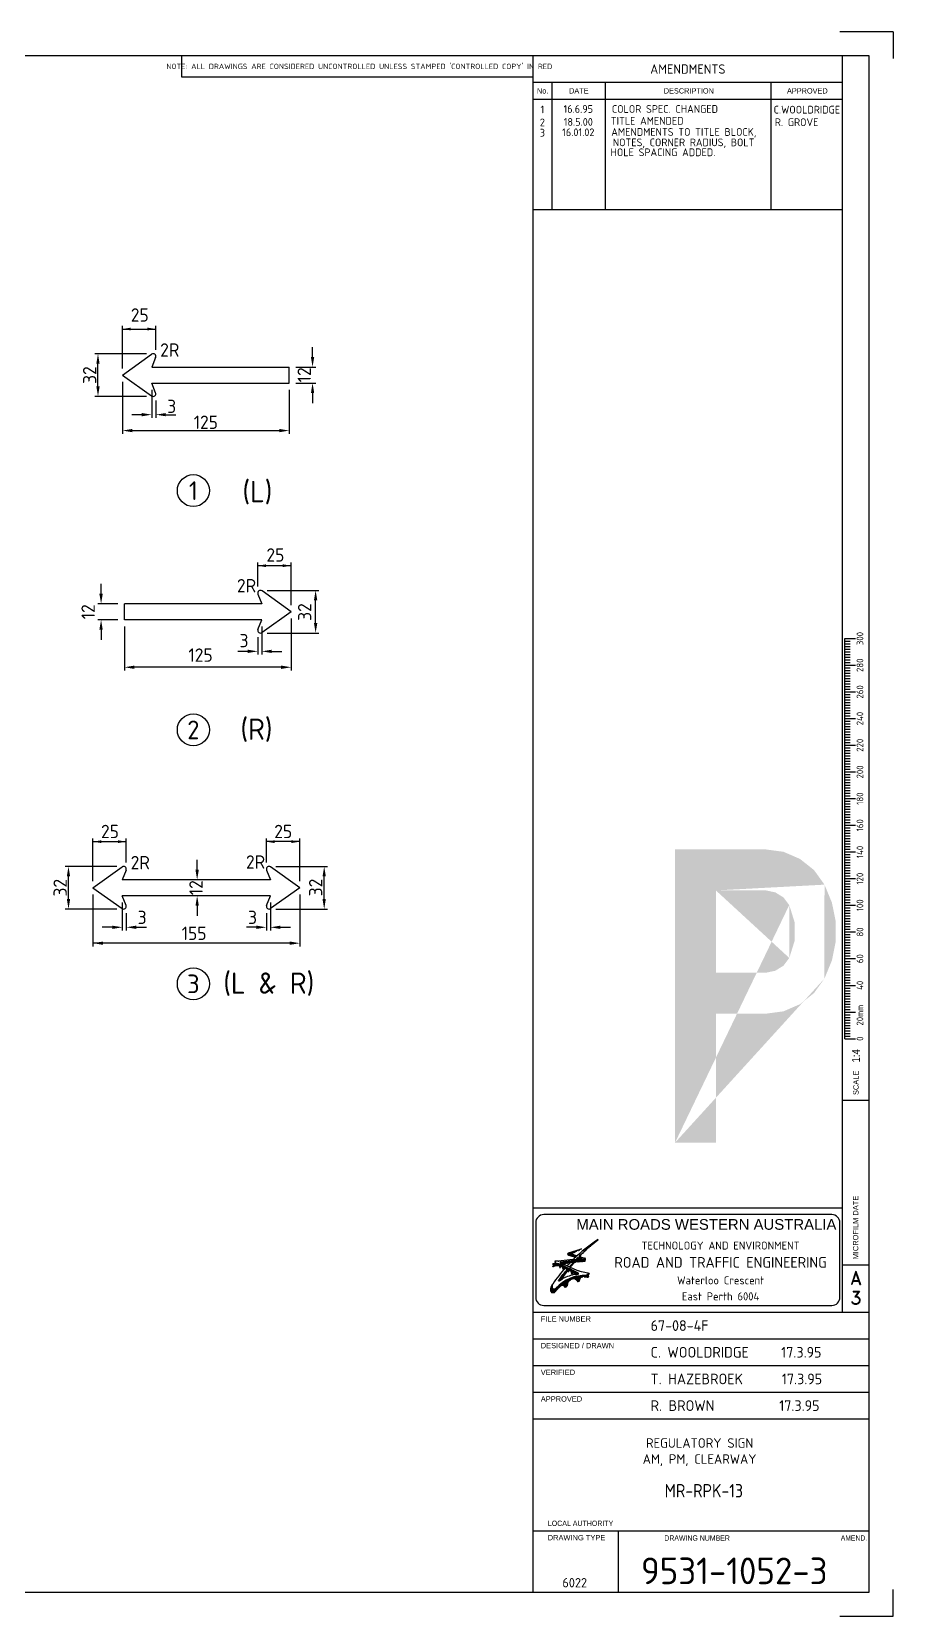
# Model space of a CAD drawing. Extents: x 0 to 1038, y -1303 to 297.
# Drawn here: x 258.5 to 420, y 0 to 297 of the extents above; entities that cross this region are included whole.
import ezdxf
from ezdxf.enums import TextEntityAlignment as Align

# ---------------------------------------------------------------- set-up
doc = ezdxf.new("R2010")
doc.units = 0
doc.linetypes.add('CENTERX2', pattern=[101.6, 63.5, -12.7, 12.7, -12.7])
doc.layers.get('0').update_dxf_attribs({"linetype": 'CONTINUOUS'})
for name, color, linetype in [('GREEN', 84, 'CONTINUOUS'), ('L18', 4, 'CONTINUOUS'), ('L25', 1, 'CONTINUOUS'), ('L35', 3, 'CONTINUOUS'), ('T25', 1, 'CONTINUOUS'), ('T35', 3, 'CONTINUOUS'), ('T50', 7, 'CONTINUOUS'), ('TBLK18', 4, 'CONTINUOUS'), ('TBLK25', 1, 'CONTINUOUS'), ('TBLK35', 3, 'CONTINUOUS'), ('TBLK50', 7, 'CONTINUOUS')]:
    doc.layers.add(name, color=color, linetype=linetype)
doc.styles.add('HELV', font='helv')
doc.styles.add('HELVL', font='helvl', dxfattribs={"width": 0.8})
doc.styles.add('ISO', font='iso3098b.shx')
doc.styles.add('ROMAND', font='romand')

# ---------------------------------------------------------------- blocks, each defined once
blk = doc.blocks.new('A3BBLK')
at = {"layer": 'TBLK25'}
for p, q in [((420, 297), (410, 297)), ((420, 297), (420, 292)), ((420, 0), (420, 5)), ((410, 0), (420, 0))]:
    blk.add_line(p, q, dxfattribs=at)
at = {"layer": 'TBLK50'}
for p, q in [((415.5, 292.5), (13, 292.5)), ((352.5, 4.5), (352.5, 292.5)), ((415.5, 4.5), (415.5, 292.5)), ((13, 4.5), (415.5, 4.5))]:
    blk.add_line(p, q, dxfattribs=at)
blk = doc.blocks.new('*X3')
at = {"color": 0}
for p, q in [((1636.03, 729.83), (1636.14, 729.83)), ((1636.55, 730.03), (1636.62, 730.03)), ((1637.06, 730.23), (1637.1, 730.23)), ((1637.57, 730.43), (1637.58, 730.43)), ((1639.98, 729.83), (1640, 729.83)), ((1640.2, 730.03), (1640.21, 730.03)), ((1640.42, 730.23), (1640.42, 730.23)), ((1640.64, 730.43), (1640.64, 730.43)), ((1640.85, 730.63), (1640.86, 730.63)), ((1641.07, 730.83), (1641.08, 730.83)), ((1641.29, 731.03), (1641.31, 731.03)), ((1641.51, 731.23), (1641.53, 731.23)), ((1641.73, 731.43), (1641.76, 731.43)), ((1641.96, 731.63), (1641.98, 731.63)), ((1642.18, 731.83), (1642.21, 731.83)), ((1642.41, 732.03), (1642.44, 732.03)), ((1642.64, 732.23), (1642.67, 732.23)), ((1642.87, 732.43), (1642.9, 732.43)), ((1643.1, 732.63), (1643.14, 732.63)), ((1643.34, 732.83), (1643.37, 732.83)), ((1643.57, 733.03), (1643.61, 733.03)), ((1643.81, 733.23), (1643.84, 733.23)), ((1644.05, 733.43), (1644.08, 733.43)), ((1644.29, 733.63), (1644.32, 733.63)), ((1644.53, 733.83), (1644.56, 733.83)), ((1644.77, 734.03), (1644.81, 734.03)), ((1645.02, 734.23), (1645.05, 734.23)), ((1645.27, 734.43), (1645.3, 734.43)), ((1645.52, 734.63), (1645.54, 734.63)), ((1645.77, 734.83), (1645.79, 734.83)), ((1646.02, 735.03), (1646.04, 735.03)), ((1646.28, 735.23), (1646.29, 735.23)), ((1646.54, 735.43), (1646.54, 735.43)), ((1622.49, 722.43), (1625.58, 722.43)), ((1622.6, 722.23), (1626.24, 722.23)), ((1622.61, 721.43), (1623.05, 721.43)), ((1622.66, 722.03), (1626.72, 722.03)), ((1622.66, 721.63), (1623.58, 721.63)), ((1622.68, 721.83), (1627.12, 721.83)), ((1625.9, 721.63), (1627.53, 721.63)), ((1625.9, 721.43), (1626.48, 721.43)), ((1626.31, 723.23), (1630.62, 723.23)), ((1626.37, 723.03), (1629.74, 723.03)), ((1626.7, 721.43), (1627.93, 721.43)), ((1626.83, 722.83), (1628.94, 722.83)), ((1627.28, 722.63), (1628.21, 722.63)), ((1627.64, 723.43), (1631.61, 723.43)), ((1627.74, 722.43), (1627.89, 722.43)), ((1628.99, 722.83), (1629.16, 722.83)), ((1628.99, 722.63), (1629.16, 722.63)), ((1629.23, 723.63), (1632.78, 723.63)), ((1630.1, 723.03), (1630.26, 723.03)), ((1630.1, 722.83), (1630.26, 722.83)), ((1630.29, 727.83), (1630.74, 727.83)), ((1630.33, 728.03), (1630.64, 728.03)), ((1630.38, 727.63), (1631.3, 727.63)), ((1630.69, 728.23), (1630.74, 728.23)), ((1630.83, 723.83), (1634.26, 723.83)), ((1630.85, 727.43), (1631.91, 727.43)), ((1631.21, 723.23), (1631.38, 723.23)), ((1631.21, 723.03), (1631.3, 723.03)), ((1631.45, 727.23), (1632.51, 727.23)), ((1631.71, 728.03), (1631.88, 728.03)), ((1631.76, 721.43), (1632.25, 721.43)), ((1631.93, 728.23), (1632.29, 728.23)), ((1631.93, 721.63), (1632.41, 721.63)), ((1632.04, 727.03), (1633.11, 727.03)), ((1632.11, 721.83), (1632.57, 721.83)), ((1632.29, 722.03), (1632.74, 722.03)), ((1632.42, 724.03), (1636.52, 724.03)), ((1632.44, 728.43), (1632.77, 728.43)), ((1632.47, 722.23), (1632.9, 722.23)), ((1632.64, 726.83), (1633.71, 726.83)), ((1632.65, 722.43), (1633.07, 722.43)), ((1632.83, 722.63), (1633.23, 722.63)), ((1632.96, 728.63), (1633.25, 728.63)), ((1633.01, 722.83), (1633.4, 722.83)), ((1633.2, 723.03), (1633.57, 723.03)), ((1633.24, 726.63), (1634.32, 726.63)), ((1633.38, 723.23), (1633.74, 723.23)), ((1633.47, 728.83), (1633.73, 728.83)), ((1633.57, 723.43), (1633.91, 723.43)), ((1633.75, 723.63), (1634.08, 723.63)), ((1633.83, 726.43), (1634.92, 726.43)), ((1633.98, 729.03), (1634.21, 729.03)), ((1634.02, 724.23), (1639.65, 724.23)), ((1634.43, 726.23), (1634.84, 726.23)), ((1634.49, 729.23), (1634.69, 729.23)), ((1634.58, 723.83), (1634.75, 723.83)), ((1634.58, 723.63), (1634.75, 723.63)), ((1635.01, 729.43), (1635.17, 729.43)), ((1635.08, 725.03), (1635.16, 725.03)), ((1635.27, 725.23), (1635.5, 725.23)), ((1635.46, 725.43), (1635.68, 725.43)), ((1635.52, 729.63), (1635.66, 729.63)), ((1635.61, 724.43), (1639.84, 724.43)), ((1635.66, 725.63), (1635.86, 725.63)), ((1635.71, 723.83), (1635.88, 723.83)), ((1635.85, 725.83), (1636.73, 725.83)), ((1636.05, 726.03), (1636.12, 726.03)), ((1636.27, 725.63), (1637.33, 725.63)), ((1636.65, 726.63), (1636.8, 726.63)), ((1636.85, 726.83), (1636.99, 726.83)), ((1636.85, 724.03), (1637.01, 724.03)), ((1636.85, 723.83), (1637.01, 723.83)), ((1636.88, 725.43), (1637.79, 725.43)), ((1637.05, 727.03), (1637.18, 727.03)), ((1637.2, 724.63), (1639.93, 724.63)), ((1637.25, 727.23), (1637.37, 727.23)), ((1637.46, 727.43), (1637.57, 727.43)), ((1637.66, 727.63), (1637.76, 727.63)), ((1637.87, 727.83), (1637.96, 727.83)), ((1637.98, 724.03), (1638.15, 724.03)), ((1637.98, 723.83), (1638.15, 723.83)), ((1638.07, 728.03), (1638.16, 728.03)), ((1638.28, 728.23), (1638.36, 728.23)), ((1638.49, 728.43), (1638.56, 728.43)), ((1638.7, 728.63), (1638.76, 728.63)), ((1638.8, 724.83), (1639.96, 724.83)), ((1638.91, 728.83), (1638.96, 728.83)), ((1639.12, 729.03), (1639.17, 729.03)), ((1639.34, 729.23), (1639.37, 729.23)), ((1639.55, 729.43), (1639.58, 729.43)), ((1639.61, 725.43), (1639.67, 725.43)), ((1639.61, 725.03), (1639.94, 725.03)), ((1639.68, 725.23), (1639.85, 725.23)), ((1639.77, 729.63), (1639.79, 729.63)), ((1622.34, 721.03), (1622.35, 721.03)), ((1622.51, 721.23), (1622.66, 721.23)), ((1625.46, 713.63), (1625.9, 713.63)), ((1625.6, 713.83), (1626.29, 713.83)), ((1625.75, 714.03), (1626.68, 714.03)), ((1625.9, 721.23), (1626.48, 721.23)), ((1625.9, 721.03), (1626.48, 721.03)), ((1625.9, 714.23), (1627.09, 714.23)), ((1625.95, 720.83), (1626.48, 720.83)), ((1626.05, 714.43), (1627.51, 714.43)), ((1626.2, 714.63), (1627.53, 714.63)), ((1626.35, 714.83), (1627.47, 714.83)), ((1626.45, 720.63), (1626.48, 720.63)), ((1626.5, 715.03), (1627.57, 715.03)), ((1626.65, 715.23), (1627.7, 715.23)), ((1626.81, 715.43), (1627.83, 715.43)), ((1626.96, 715.63), (1627.97, 715.63)), ((1627.11, 721.23), (1628.34, 721.23)), ((1627.12, 715.83), (1628.1, 715.83)), ((1627.27, 716.03), (1628.24, 716.03)), ((1627.43, 716.23), (1628.38, 716.23)), ((1627.52, 721.03), (1628.75, 721.03)), ((1627.53, 720.83), (1629.16, 720.83)), ((1627.53, 720.63), (1628.11, 720.63)), ((1627.53, 720.43), (1628.11, 720.43)), ((1627.53, 720.23), (1628.11, 720.23)), ((1627.59, 716.43), (1628.52, 716.43)), ((1627.68, 720.03), (1628.11, 720.03)), ((1627.74, 716.63), (1628.65, 716.63)), ((1627.9, 716.83), (1628.79, 716.83)), ((1628.06, 717.03), (1628.93, 717.03)), ((1628.09, 719.83), (1628.11, 719.83)), ((1628.11, 712.83), (1630.59, 712.83)), ((1628.22, 717.23), (1629.08, 717.23)), ((1628.34, 720.63), (1629.57, 720.63)), ((1628.38, 717.43), (1629.22, 717.43)), ((1628.42, 713.03), (1630.72, 713.03)), ((1628.54, 717.63), (1629.36, 717.63)), ((1628.71, 717.83), (1629.5, 717.83)), ((1628.74, 713.23), (1630.86, 713.23)), ((1628.75, 720.43), (1629.98, 720.43)), ((1628.87, 718.03), (1629.65, 718.03)), ((1629.03, 718.23), (1629.79, 718.23)), ((1629.08, 713.43), (1631.02, 713.43)), ((1629.16, 720.23), (1630.39, 720.23)), ((1629.2, 718.43), (1629.94, 718.43)), ((1629.36, 718.63), (1630.09, 718.63)), ((1629.44, 713.63), (1631.21, 713.63)), ((1629.53, 718.83), (1630.24, 718.83)), ((1629.57, 720.03), (1630.8, 720.03)), ((1629.69, 719.03), (1630.25, 719.03)), ((1629.81, 713.83), (1631.43, 713.83)), ((1629.86, 719.23), (1630.25, 719.23)), ((1629.98, 719.83), (1631.21, 719.83)), ((1630.03, 719.43), (1630.25, 719.43)), ((1630.19, 714.03), (1631.69, 714.03)), ((1630.2, 719.63), (1630.25, 719.63)), ((1630.34, 719.63), (1631.62, 719.63)), ((1630.34, 719.43), (1632.03, 719.43)), ((1630.34, 719.23), (1630.92, 719.23)), ((1630.34, 719.03), (1630.92, 719.03)), ((1630.34, 718.83), (1630.92, 718.83)), ((1630.54, 718.63), (1630.92, 718.63)), ((1630.6, 714.23), (1632.01, 714.23)), ((1631.04, 714.43), (1632.43, 714.43)), ((1631.21, 719.23), (1632.44, 719.23)), ((1631.39, 720.83), (1631.77, 720.83)), ((1631.4, 721.03), (1631.93, 721.03)), ((1631.5, 714.63), (1632.96, 714.63)), ((1631.58, 721.23), (1632.09, 721.23)), ((1631.6, 719.03), (1632.85, 719.03)), ((1631.95, 718.83), (1633.26, 718.83)), ((1632, 714.83), (1636.95, 714.83)), ((1632.19, 718.63), (1633.67, 718.63)), ((1632.19, 718.43), (1634.08, 718.43)), ((1632.19, 718.23), (1632.77, 718.23)), ((1632.19, 718.03), (1632.77, 718.03)), ((1632.19, 717.83), (1632.77, 717.83)), ((1632.28, 717.63), (1632.77, 717.63)), ((1632.53, 715.03), (1637.05, 715.03)), ((1632.55, 717.43), (1632.77, 717.43)), ((1632.87, 718.23), (1634.48, 718.23)), ((1633.12, 715.23), (1637.19, 715.23)), ((1633.14, 718.03), (1634.89, 718.03)), ((1633.39, 717.83), (1635.3, 717.83)), ((1633.62, 717.63), (1635.71, 717.63)), ((1633.77, 715.43), (1637.39, 715.43)), ((1633.85, 717.43), (1636.12, 717.43)), ((1634.06, 717.23), (1636.13, 717.23)), ((1634.18, 714.63), (1636.88, 714.63)), ((1634.26, 717.03), (1635.21, 717.03)), ((1634.51, 715.63), (1637.68, 715.63)), ((1634.63, 714.43), (1636.83, 714.43)), ((1634.91, 714.23), (1636.81, 714.23)), ((1635.12, 714.03), (1636.81, 714.03)), ((1635.28, 713.83), (1636.81, 713.83)), ((1635.38, 715.83), (1638.39, 715.83)), ((1635.4, 713.63), (1636.77, 713.63)), ((1635.49, 713.43), (1636.32, 713.43)), ((1635.56, 713.23), (1635.87, 713.23)), ((1636.5, 716.03), (1641.35, 716.03)), ((1638.42, 716.23), (1641.35, 716.23)), ((1639.15, 715.83), (1641.37, 715.83)), ((1640.58, 716.43), (1641.37, 716.43)), ((1640.74, 715.63), (1641.41, 715.63)), ((1640.82, 716.63), (1641.41, 716.63)), ((1641.06, 716.83), (1641.47, 716.83)), ((1641.3, 717.03), (1641.56, 717.03)), ((1641.54, 717.23), (1641.67, 717.23)), ((1641.78, 717.43), (1641.82, 717.43)), ((1621.11, 708.63), (1624.43, 708.63)), ((1621.12, 708.83), (1624.6, 708.83)), ((1621.12, 708.43), (1624.26, 708.43)), ((1621.14, 709.03), (1624.77, 709.03)), ((1621.15, 708.23), (1624.1, 708.23)), ((1621.17, 709.23), (1622.53, 709.23)), ((1621.21, 709.43), (1622.27, 709.43)), ((1621.21, 708.03), (1623.94, 708.03)), ((1621.25, 709.63), (1622.13, 709.63)), ((1621.31, 709.83), (1622.05, 709.83)), ((1621.32, 707.83), (1623.77, 707.83)), ((1621.37, 710.03), (1622, 710.03)), ((1621.45, 710.23), (1621.97, 710.23)), ((1621.49, 707.63), (1623.54, 707.63)), ((1621.54, 710.43), (1621.96, 710.43)), ((1621.64, 710.63), (1621.96, 710.63)), ((1621.75, 710.83), (1621.99, 710.83)), ((1621.75, 707.43), (1623.2, 707.43)), ((1621.88, 711.03), (1622.04, 711.03)), ((1622.03, 711.23), (1622.1, 711.23)), ((1622.18, 711.43), (1622.2, 711.43)), ((1622.32, 711.63), (1622.32, 711.63)), ((1623.81, 709.23), (1624.95, 709.23)), ((1624.09, 709.43), (1625.13, 709.43)), ((1624.29, 709.63), (1625.32, 709.63)), ((1624.48, 709.83), (1625.52, 709.83)), ((1624.67, 710.03), (1625.72, 710.03)), ((1624.87, 710.23), (1625.92, 710.23)), ((1625.08, 710.43), (1626.13, 710.43)), ((1625.29, 710.63), (1626.35, 710.63)), ((1625.51, 710.83), (1626.58, 710.83)), ((1625.74, 711.03), (1626.82, 711.03)), ((1625.97, 711.23), (1627.33, 711.23)), ((1626.21, 711.43), (1630.12, 711.43)), ((1626.45, 711.63), (1630.15, 711.63)), ((1626.71, 711.83), (1630.2, 711.83)), ((1626.97, 712.03), (1630.25, 712.03)), ((1627.24, 712.23), (1630.32, 712.23)), ((1627.52, 712.43), (1630.39, 712.43)), ((1627.7, 711.23), (1630.1, 711.23)), ((1627.81, 712.63), (1630.49, 712.63)), ((1628.22, 711.03), (1630.1, 711.03)), ((1628.45, 710.83), (1630.1, 710.83)), ((1628.59, 710.63), (1629.96, 710.63)), ((1628.69, 710.43), (1629.5, 710.43)), ((1628.74, 710.23), (1629.05, 710.23))]:
    blk.add_line(p, q, dxfattribs=at)
blk = doc.blocks.new('A3_IN_VTBLK')
at = {"layer": 'TBLK18'}
for p, q in [((359.14, 68.1), (361.54, 68.87)), ((356.46, 66.13), (356.22, 66.06)), ((357.22, 66.55), (356.6, 66.58)), ((357.76, 66.6), (357.35, 66.55)), ((357.58, 66.27), (358.15, 66.02)), ((362.14, 66.92), (357.6, 66.35)), ((359.92, 66.87), (357.76, 66.6)), ((358.15, 66.02), (358.8, 65.73)), ((358.51, 66.2), (358.51, 66.08)), ((358.51, 66.08), (358.57, 66.09)), ((358.57, 66.09), (358.57, 66.21)), ((358.89, 66.29), (358.89, 66.17)), ((358.95, 66.19), (358.95, 66.31)), ((359.14, 68.1), (359.04, 68.07)), ((359.04, 67.84), (360.51, 67.35)), ((360.62, 67.44), (359.14, 67.93)), ((359.23, 68.12), (359.23, 68.12)), ((359.28, 66.38), (359.28, 66.26)), ((359.34, 66.27), (359.34, 66.39)), ((359.45, 66.41), (359.58, 66.43)), ((359.92, 66.87), (360.03, 66.89)), ((360.03, 66.89), (360.63, 66.96)), ((360.22, 66.53), (360.35, 66.55)), ((360.46, 66.56), (360.46, 66.44)), ((360.52, 66.45), (360.52, 66.56)), ((360.73, 66.97), (361.41, 67.06)), ((360.86, 66.6), (360.86, 66.48)), ((360.92, 66.48), (360.92, 66.6)), ((361.18, 67.46), (362.16, 67.15)), ((361.26, 66.62), (361.26, 66.5)), ((361.31, 66.51), (361.31, 66.62)), ((361.65, 66.63), (361.65, 66.52)), ((361.71, 66.52), (361.71, 66.64)), ((356.17, 62.28), (356.1, 62.17))]:
    blk.add_line(p, q, dxfattribs=at)
at = {"layer": 'TBLK18', "color": 1}
for p, q in [((357.42, 65.8), (357.42, 65.5)), ((357.63, 65.42), (357.63, 65.74)), ((357.63, 65.42), (357.85, 65.64)), ((357.78, 65.67), (357.99, 65.56)), ((360.99, 64.31), (357.81, 65.87)), ((357.99, 65.56), (357.99, 65.24)), ((358.2, 65.46), (358.98, 65.08)), ((358.2, 65.14), (358.2, 65.46)), ((358.2, 65.14), (358.41, 65.36)), ((358.52, 65.3), (358.44, 65.34)), ((358.8, 65.73), (358.88, 65.7)), ((358.88, 65.7), (359.31, 65.51)), ((359.31, 65.51), (359.44, 65.45)), ((359.44, 65.45), (360.14, 65.15)), ((357.99, 65.24), (358.2, 65.14)), ((358.98, 65.08), (358.98, 64.76)), ((358.98, 64.76), (359.18, 64.66)), ((359.18, 64.98), (359.35, 64.9)), ((359.18, 64.66), (359.18, 64.98)), ((359.18, 64.66), (359.4, 64.88)), ((359.63, 64.74), (359.63, 64.4)), ((359.71, 63.26), (359.82, 63.3)), ((359.83, 64.24), (359.83, 64.61)), ((359.83, 64.24), (360.04, 64.45)), ((360.14, 65.15), (361.01, 64.78)), ((360.82, 62.79), (361.24, 62.98)), ((360.82, 62.79), (360.82, 62.8)), ((361.24, 62.98), (361.24, 63.16)), ((361.54, 64.62), (362.21, 64.48)), ((362.21, 64.48), (363.03, 64.34)), ((363.03, 64.34), (362.49, 63.89)), ((362.49, 63.89), (362.87, 63.61)), ((358.43, 61.74), (358.9, 61.95))]:
    blk.add_line(p, q, dxfattribs=at)
at = {"layer": 'TBLK18'}
blk.add_lwpolyline([(359.53, 67.99), (359.47, 68.01, -0.656152), (359.46, 68.06), (361.54, 68.87), (359.53, 68.03, 0.705507), (359.53, 67.99, 0.705507)], format="xyb", dxfattribs=at)
for points in [[(364.7, 70.64, 0.029777), (361.14, 67.48), (361.18, 67.46, -0.039795)], [(360.73, 66.97), (360.63, 66.96, -0.003144), (360.98, 67.32), (361.56, 67.13, -1.035463), (361.55, 67.07), (361.41, 67.06), (360.95, 67.21, 0.002708)]]:
    blk.add_lwpolyline(points, format="xyb", close=True, dxfattribs=at)
blk.add_lwpolyline([(359.53, 67.99), (360.78, 67.59)], dxfattribs=at)
at = {"layer": 'TBLK18', "color": 1}
blk.add_lwpolyline([(358.1, 63.31, 0.016763), (357.33, 62.93, -0.801535), (357.28, 62.99, -0.016783), (358.95, 65.1), (358.95, 64.8, 0.014021), (357.99, 63.43, 0.753514)], format="xyb", close=True, dxfattribs=at)
at = {"layer": 'TBLK18'}
for centre, radius, start, end in [((381.57, 44.92), 30.76, 123.2655, 132.5321), ((355.92, 65.84), 0.376, 304.533, 36.3406), ((356.93, 61.07), 5.04, 91.3059, 97.9881), ((356.35, 66.54), 0.427, 285.3147, 293.8768), ((356.35, 66.54), 0.427, 293.8768, 310.1577), ((356.53, 66.22), 0.361, 78.6893, 79.0743), ((356.54, 66.42), 0.168, 6.2219, 70.3805), ((356.43, 66.45), 0.303, 310.1577, 329.0642), ((356.51, 66.4), 0.21, 329.0642, 353.4443), ((356.6, 66.39), 0.115, 353.4443, 23.8768), ((356.85, 64.09), 2.02, 61.535, 92.6416), ((357.26, 67.27), 0.727, 267.1716, 277.3645), ((357.6, 66.31), 0.0436, 97.1496, 246.3427), ((358.16, 66.06), 0.0436, 106.1619, 246.3427), ((361.92, 53.09), 13.54, 104.606, 106.1619), ((361.92, 53.09), 13.54, 102.922, 104.3518), ((381.57, 44.92), 30.76, 135.6297, 137.5175), ((361.92, 53.09), 13.43, 102.7813, 103.036), ((361.92, 53.09), 13.54, 101.2382, 102.6696), ((359.08, 67.95), 0.116, 107.7741, 251.6339), ((359.17, 68.02), 0.0873, 107.7741, 251.6339), ((361.92, 53.09), 13.43, 101.0838, 101.3369), ((389.49, 39.18), 40.05, 136.9449, 138.906), ((361.92, 53.09), 13.54, 100.5243, 100.9874), ((382.89, 46.98), 29.85, 139.0463, 141.7717), ((361.92, 53.09), 13.54, 97.2048, 99.9556), ((381.57, 44.92), 30.76, 133.1932, 134.4375), ((361.92, 53.09), 13.54, 96.1874, 96.6686), ((361.92, 53.09), 13.43, 95.9915, 96.2413), ((381.57, 44.92), 30.76, 132.936, 133.1932), ((361.92, 53.09), 13.54, 94.504, 95.9399), ((361.92, 53.09), 13.43, 94.2941, 94.5432), ((361.92, 53.09), 13.54, 92.8208, 94.2572), ((361.92, 53.09), 13.43, 92.5967, 92.8452), ((361.92, 53.09), 13.54, 91.1376, 92.5743), ((361.92, 53.09), 13.43, 90.8991, 91.1475), ((361.92, 53.09), 13.54, 89.3315, 90.8914), ((362.08, 66.9), 0.262, 269.3315, 72.3102), ((362.13, 67.04), 0.116, 277.1221, 73.4601)]:
    blk.add_arc(centre, radius, start, end, dxfattribs=at)
at = {"layer": 'TBLK18', "color": 1}
for centre, radius, start, end in [((357.07, 64.3), 1.54, 76.5648, 127.1666), ((357.07, 64.3), 1.25, 63.3138, 73.3617), ((357.07, 64.3), 1.54, 62.4129, 68.6309), ((381.57, 44.92), 30.76, 138.5176, 145.6575), ((362.23, 56.52), 7.38, 88.041, 137.1729), ((363.37, 51.77), 12.69, 103.4743, 114.5468), ((360.2, 62.04), 1.31, 111.828, 184.1285), ((357.56, 61.42), 3.92, 58.1205, 62.8179), ((359.98, 62.31), 0.966, 29.6609, 113.1292), ((357.56, 61.42), 3.63, 51.193, 55.2135), ((360.11, 62.63), 0.727, 12.9802, 113.4725), ((357.56, 61.42), 3.92, 43.2503, 54.5397), ((363.37, 51.77), 12.69, 100.8223, 103.474), ((360.98, 64.27), 0.0436, 280.8223, 63.9633), ((362.13, 67.47), 2.91, 247.2562, 258.1765), ((361.83, 63.16), 0.582, 92.3612, 180), ((361.93, 60.43), 3.32, 73.4161, 92.1882), ((363.54, 63.85), 0.708, 136.3055, 200.0702), ((357.31, 61.19), 1.56, 140.9414, 180.2006), ((356.19, 61.19), 0.436, 180.2006, 263.2509), ((356.77, 61.86), 0.727, 145.6575, 202.0824), ((356.37, 61.7), 0.291, 202.0824, 237.3085), ((356.21, 61.4), 0.655, 263.2509, 321.6521), ((356.47, 61.86), 0.48, 237.3085, 317.1729), ((362.36, 56.65), 7.12, 130.8439, 142.3441), ((357.93, 61.48), 0.559, 27.2487, 133.7365), ((357.99, 61.7), 0.436, 4.8804, 130.8439)]:
    blk.add_arc(centre, radius, start, end, dxfattribs=at)
at = {"layer": 'TBLK35'}
for p, q in [((286.67, 288.5), (286.67, 292.5)), ((410.5, 57), (410.5, 292.5)), ((352.5, 288.5), (286.67, 288.5)), ((410.5, 96.75), (415.5, 96.75)), ((410.5, 65.87), (415.5, 65.87)), ((352.5, 57), (415.5, 57)), ((352.5, 52), (415.5, 52)), ((352.5, 47), (415.5, 47)), ((352.5, 42), (415.5, 42)), ((352.5, 37), (415.5, 37)), ((352.5, 16), (415.5, 16)), ((368.5, 4.5), (368.5, 16))]:
    blk.add_line(p, q, dxfattribs=at)
at = {"layer": 'TBLK50', "color": 3}
blk.add_line((352.5, 76.57), (410.5, 76.57), dxfattribs=at)
at = {"layer": 'TBLK50'}
blk.add_lwpolyline([(408.5, 75.28), (354.49, 75.28, 0.414214), (352.99, 73.78), (352.99, 59.78, 0.414214), (354.49, 58.28), (408.5, 58.28, 0.414214), (410, 59.78), (410, 73.78, 0.414214)], format="xyb", close=True, dxfattribs=at)
blk.add_blockref('A3BBLK', (0, 0))
at = {"layer": 'TBLK18', "xscale": 0.35, "yscale": 0.35, "zscale": 0.35}
blk.add_blockref('*X3', (-211.64, -186.89), dxfattribs=at)
at = {"color": 4, "style": 'ISO'}
for tag, p in [('MR_DIRECTORATE', (387.63, 68.74)), ('STREET_NAME', (387.63, 62.22)), ('SUBURB_&_POSTCODE', (387.63, 59.22))]:
    blk.add_attdef(tag, text='', height=1.5, dxfattribs=at).set_placement(p, align=Align.CENTER)
at = {"color": 1, "style": 'ISO'}
blk.add_attdef('MR_BRANCH', text='', height=2, dxfattribs=at).set_placement((387.63, 65.34), align=Align.CENTER)
for tag, p in [('FILE_NUMBER', (374.52, 53.49)), ('DESIGNED_/_DRAWN', (374.52, 48.49)), ('VERIFIED', (374.52, 43.49)), ('APPROVED', (374.52, 38.49))]:
    blk.add_attdef(tag, p, '', height=2, dxfattribs=at)
at = {"layer": 'T25', "style": 'ISO'}
blk.add_attdef('LOCAL_AUTHORITY', (370.48, 16.73), '', height=1.25, dxfattribs=at)
at = {"layer": 'TBLK18', "style": 'ISO'}
blk.add_text("NOTE: ALL DRAWINGS ARE CONSIDERED UNCONTROLLED UNLESS STAMPED 'CONTROLLED COPY' IN RED", height=1, dxfattribs=at).set_placement((319.92, 290), align=Align.CENTER)
at = {"layer": 'TBLK18', "style": 'HELVL', "width": 0.8}
for s, p in [('SCALE', (413.5, 97.7)), ('MICROFILM DATE', (413.44, 66.89))]:
    blk.add_text(s, height=1, rotation=90, dxfattribs=at).set_placement(p)
at = {"layer": 'TBLK18', "style": 'HELVL'}
for s, p in [('FILE NUMBER', (353.94, 55.24)), ('DESIGNED / DRAWN', (353.94, 50.24)), ('VERIFIED', (353.94, 45.24)), ('APPROVED', (353.94, 40.24)), ('DRAWING TYPE', (355.24, 14.24))]:
    blk.add_text(s, height=1, dxfattribs=at).set_placement(p)
for s, width, p, p2 in [('LOCAL AUTHORITY', 0.847016, (355.27, 16.93), (367.52, 16.93)), ('DRAWING NUMBER', 0.880886, (377.08, 14.17), (389.38, 14.17)), ('AMEND.', 0.926535, (410.16, 14.18), (415.09, 14.18))]:
    blk.add_text(s, height=1, dxfattribs=dict(at, width=width)).set_placement(p, p2, align=Align.FIT)
at = {"layer": 'TBLK25', "color": 1, "style": 'HELV'}
blk.add_text('MAIN ROADS WESTERN AUSTRALIA', height=2, dxfattribs=at).set_placement((409.34, 72.45), align=Align.RIGHT)
at = {"layer": 'TBLK25', "style": 'ISO'}
for tag, p in [('ROAD_SECTION', (384.5, 29.16)), ('SLK', (384.5, 26.11)), ('CHAINAGE', (384.5, 19.21)), ('DRG_TYPE_03', (360.51, 11.5)), ('DRG_TYPE_02', (360.51, 8.36)), ('DRG_TYPE_01', (360.3, 5.42))]:
    blk.add_attdef(tag, text='', height=1.75, dxfattribs=at).set_placement(p, align=Align.CENTER)
at = {"layer": 'TBLK35', "style": 'ROMAND'}
for s, p in [('A', (413, 62.21)), ('3', (413, 58.46))]:
    blk.add_text(s, height=2.5, dxfattribs=at).set_placement(p, align=Align.CENTER)
at = {"layer": 'TBLK35', "style": 'ISO', "width": 0.9}
for tag, p in [('ROAD_PROJECT&NUMBER', (384.5, 32.23)), ('DRAWING_DESCRIPTION', (384.5, 22.29))]:
    blk.add_attdef(tag, text='', height=2.5, dxfattribs=at).set_placement(p, align=Align.CENTER)
at = {"layer": 'TBLK50', "style": 'ISO'}
blk.add_attdef('DRG_NUMBER', (372.72, 6.02), '', height=5, dxfattribs=at)
blk = doc.blocks.new('A25')
at = {"color": 1, "linetype": 'ByBlock'}
blk.add_solid([(2.5, 0.42), (2.5, -0.42), (0, 0)], dxfattribs=at)
blk = doc.blocks.new('SCA4_3')
at = {"layer": 'L18'}
for p, q in [((-4.6, 86.51), (-2.6, 86.51)), ((-4.6, 11.51), (-4.6, 86.51)), ((-4.6, 86.01), (-3.6, 86.01)), ((-4.6, 85.51), (-3.6, 85.51)), ((-4.6, 85.01), (-3.6, 85.01)), ((-4.6, 84.51), (-3.6, 84.51)), ((-4.6, 84.01), (-3.6, 84.01)), ((-4.6, 83.51), (-3.6, 83.51)), ((-4.6, 83.01), (-3.6, 83.01)), ((-4.6, 82.51), (-3.6, 82.51)), ((-4.6, 82.01), (-3.6, 82.01)), ((-4.6, 81.51), (-2.6, 81.51)), ((-4.6, 81.01), (-3.6, 81.01)), ((-4.6, 80.51), (-3.6, 80.51)), ((-4.6, 80.01), (-3.6, 80.01)), ((-4.6, 79.51), (-3.6, 79.51)), ((-4.6, 79.01), (-3.6, 79.01)), ((-4.6, 78.51), (-3.6, 78.51)), ((-4.6, 78.01), (-3.6, 78.01)), ((-4.6, 77.51), (-3.6, 77.51)), ((-4.6, 77.01), (-3.6, 77.01)), ((-4.6, 76.51), (-2.6, 76.51)), ((-4.6, 76.01), (-3.6, 76.01)), ((-4.6, 75.51), (-3.6, 75.51)), ((-4.6, 75.01), (-3.6, 75.01)), ((-4.6, 74.51), (-3.6, 74.51)), ((-4.6, 74.01), (-3.6, 74.01)), ((-4.6, 73.51), (-3.6, 73.51)), ((-4.6, 73.01), (-3.6, 73.01)), ((-4.6, 72.51), (-3.6, 72.51)), ((-4.6, 72.01), (-3.6, 72.01)), ((-4.6, 71.51), (-2.6, 71.51)), ((-4.6, 71.01), (-3.6, 71.01)), ((-4.6, 70.51), (-3.6, 70.51)), ((-4.6, 70.01), (-3.6, 70.01)), ((-4.6, 69.51), (-3.6, 69.51)), ((-4.6, 69.01), (-3.6, 69.01)), ((-4.6, 68.51), (-3.6, 68.51)), ((-4.6, 68.01), (-3.6, 68.01)), ((-4.6, 67.51), (-3.6, 67.51)), ((-4.6, 67.01), (-3.6, 67.01)), ((-4.6, 66.51), (-2.6, 66.51)), ((-4.6, 66.01), (-3.6, 66.01)), ((-4.6, 65.51), (-3.6, 65.51)), ((-4.6, 65.01), (-3.6, 65.01)), ((-4.6, 64.51), (-3.6, 64.51)), ((-4.6, 64.01), (-3.6, 64.01)), ((-4.6, 63.51), (-3.6, 63.51)), ((-4.6, 63.01), (-3.6, 63.01)), ((-4.6, 62.51), (-3.6, 62.51)), ((-4.6, 62.01), (-3.6, 62.01)), ((-4.6, 61.51), (-2.6, 61.51)), ((-4.6, 61.01), (-3.6, 61.01)), ((-4.6, 60.51), (-3.6, 60.51)), ((-4.6, 60.01), (-3.6, 60.01)), ((-4.6, 59.51), (-3.6, 59.51)), ((-4.6, 59.01), (-3.6, 59.01)), ((-4.6, 58.51), (-3.6, 58.51)), ((-4.6, 58.01), (-3.6, 58.01)), ((-4.6, 57.51), (-3.6, 57.51)), ((-4.6, 57.01), (-3.6, 57.01)), ((-4.6, 56.51), (-2.6, 56.51)), ((-4.6, 56.01), (-3.6, 56.01)), ((-4.6, 55.51), (-3.6, 55.51)), ((-4.6, 55.01), (-3.6, 55.01)), ((-4.6, 54.51), (-3.6, 54.51)), ((-4.6, 54.01), (-3.6, 54.01)), ((-4.6, 53.51), (-3.6, 53.51)), ((-4.6, 53.01), (-3.6, 53.01)), ((-4.6, 52.51), (-3.6, 52.51)), ((-4.6, 52.01), (-3.6, 52.01)), ((-4.6, 51.51), (-2.6, 51.51)), ((-4.6, 51.01), (-3.6, 51.01)), ((-4.6, 50.51), (-3.6, 50.51)), ((-4.6, 50.01), (-3.6, 50.01)), ((-4.6, 49.51), (-3.6, 49.51)), ((-4.6, 49.01), (-3.6, 49.01)), ((-4.6, 48.51), (-3.6, 48.51)), ((-4.6, 48.01), (-3.6, 48.01)), ((-4.6, 47.51), (-3.6, 47.51)), ((-4.6, 47.01), (-3.6, 47.01)), ((-4.6, 46.51), (-2.6, 46.51)), ((-4.6, 46.01), (-3.6, 46.01)), ((-4.6, 45.51), (-3.6, 45.51)), ((-4.6, 45.01), (-3.6, 45.01)), ((-4.6, 44.51), (-3.6, 44.51)), ((-4.6, 44.01), (-3.6, 44.01)), ((-4.6, 43.51), (-3.6, 43.51)), ((-4.6, 43.01), (-3.6, 43.01)), ((-4.6, 42.51), (-3.6, 42.51)), ((-4.6, 42.01), (-3.6, 42.01)), ((-4.6, 41.51), (-2.6, 41.51)), ((-4.6, 41.01), (-3.6, 41.01)), ((-4.6, 40.51), (-3.6, 40.51)), ((-4.6, 40.01), (-3.6, 40.01)), ((-4.6, 39.51), (-3.6, 39.51)), ((-4.6, 39.01), (-3.6, 39.01)), ((-4.6, 38.51), (-3.6, 38.51)), ((-4.6, 38.01), (-3.6, 38.01)), ((-4.6, 37.51), (-3.6, 37.51)), ((-4.6, 37.01), (-3.6, 37.01)), ((-4.6, 36.51), (-2.6, 36.51)), ((-4.6, 36.01), (-3.6, 36.01)), ((-4.6, 35.51), (-3.6, 35.51)), ((-4.6, 35.01), (-3.6, 35.01)), ((-4.6, 34.51), (-3.6, 34.51)), ((-4.6, 34.01), (-3.6, 34.01)), ((-4.6, 33.51), (-3.6, 33.51)), ((-4.6, 33.01), (-3.6, 33.01)), ((-4.6, 32.51), (-3.6, 32.51)), ((-4.6, 32.01), (-3.6, 32.01)), ((-4.6, 31.51), (-2.6, 31.51)), ((-4.6, 31.01), (-3.6, 31.01)), ((-4.6, 30.51), (-3.6, 30.51)), ((-4.6, 30.01), (-3.6, 30.01)), ((-4.6, 29.51), (-3.6, 29.51)), ((-4.6, 29.01), (-3.6, 29.01)), ((-4.6, 28.51), (-3.6, 28.51)), ((-4.6, 28.01), (-3.6, 28.01)), ((-4.6, 27.51), (-3.6, 27.51)), ((-4.6, 27.01), (-3.6, 27.01)), ((-4.6, 26.51), (-2.6, 26.51)), ((-4.6, 26.01), (-3.6, 26.01)), ((-4.6, 25.51), (-3.6, 25.51)), ((-4.6, 25.01), (-3.6, 25.01)), ((-4.6, 24.51), (-3.6, 24.51)), ((-4.6, 24.01), (-3.6, 24.01)), ((-4.6, 23.51), (-3.6, 23.51)), ((-4.6, 23.01), (-3.6, 23.01)), ((-4.6, 22.51), (-3.6, 22.51)), ((-4.6, 22.01), (-3.6, 22.01)), ((-4.6, 21.51), (-2.6, 21.51)), ((-4.6, 21.01), (-3.6, 21.01)), ((-4.6, 20.51), (-3.6, 20.51)), ((-4.6, 20.01), (-3.6, 20.01)), ((-4.6, 19.51), (-3.6, 19.51)), ((-4.6, 19.01), (-3.6, 19.01)), ((-4.6, 18.51), (-3.6, 18.51)), ((-4.6, 18.01), (-3.6, 18.01)), ((-4.6, 17.51), (-3.6, 17.51)), ((-4.6, 17.01), (-3.6, 17.01)), ((-4.6, 16.51), (-2.6, 16.51)), ((-4.6, 16.01), (-3.6, 16.01)), ((-4.6, 15.51), (-3.6, 15.51)), ((-4.6, 15.01), (-3.6, 15.01)), ((-4.6, 14.51), (-3.6, 14.51)), ((-4.6, 14.01), (-3.6, 14.01)), ((-4.6, 13.51), (-3.6, 13.51)), ((-4.6, 13.01), (-3.6, 13.01)), ((-4.6, 12.51), (-3.6, 12.51)), ((-4.6, 12.01), (-3.6, 12.01)), ((-4.6, 11.51), (-2.6, 11.51))]:
    blk.add_line(p, q, dxfattribs=at)
at = {"layer": 'L18', "style": 'ISO'}
for s, p in [('300', (-1.13, 86.51)), ('280', (-1.13, 81.51)), ('260', (-1.13, 76.51)), ('240', (-1.13, 71.51)), ('220', (-1.13, 66.51)), ('200', (-1.13, 61.51)), ('180', (-1.13, 56.51)), ('160', (-1.13, 51.51)), ('140', (-1.13, 46.51)), ('120', (-1.13, 41.51)), ('100', (-1.13, 36.51)), ('80', (-1.13, 31.51)), ('60', (-1.13, 26.51)), ('40', (-1.13, 21.51)), ('0', (-1.13, 11.51))]:
    blk.add_text(s, height=1.25, rotation=90, dxfattribs=at).set_placement(p, align=Align.CENTER)
blk.add_text('20mm', height=1.25, rotation=90, dxfattribs=at).set_placement((-1.13, 13.97))
at = {"layer": 'L18', "style": 'HELV', "width": 0.85}
blk.add_text('1:4', height=1.5, rotation=90, dxfattribs=at).set_placement((-1.75, 9.54), align=Align.RIGHT)

msp = doc.modelspace()

# ---------------------------------------------------------------- hatches: boundary and pattern name
at = {"layer": 'GREEN'}
h = msp.add_hatch(color=256, dxfattribs=at)
h.paths.add_polyline_path([(396.13, 136.05), (396.1, 136.05)], flags=16)
edge = h.paths.add_edge_path(flags=17)
edge.add_line((386.77, 120.63), (386.77, 136.05))
edge.add_line((386.77, 136.05), (396.13, 136.05))
edge.add_line((397.88, 135.69), (396.13, 136.05))
edge.add_line((397.88, 135.69), (399.43, 134.73))
edge.add_line((399.43, 134.73), (400.51, 133.29))
edge.add_line((400.51, 133.29), (401.52, 130.04))
edge.add_line((401.52, 130.04), (401.52, 126.64))
edge.add_line((401.52, 126.64), (400.51, 123.39))
edge.add_line((400.51, 123.39), (399.43, 121.95))
edge.add_line((399.43, 121.95), (397.88, 120.99))
edge.add_line((397.88, 120.99), (396.13, 120.63))
edge.add_line((396.13, 120.63), (386.77, 120.63))
h.paths.add_polyline_path([(396.1, 143.73), (396.13, 143.73)], flags=16)
edge = h.paths.add_edge_path()
edge.add_line((386.77, 88.75), (379.09, 88.75))
edge.add_line((379.09, 88.75), (379.09, 143.73))
edge.add_line((379.09, 143.73), (396.13, 143.73))
edge.add_line((399.43, 143.29), (396.13, 143.73))
edge.add_line((399.43, 143.29), (402.52, 141.95))
edge.add_line((402.52, 141.95), (405.15, 139.86))
edge.add_line((405.15, 139.86), (407.11, 137.13))
edge.add_line((407.11, 137.13), (408.5, 133.75))
edge.add_line((408.5, 133.75), (409.22, 130.17))
edge.add_line((409.22, 130.17), (409.22, 126.51))
edge.add_line((409.22, 126.51), (408.5, 122.93))
edge.add_line((408.5, 122.93), (407.11, 119.55))
edge.add_line((407.11, 119.55), (405.15, 116.82))
edge.add_line((405.15, 116.82), (402.52, 114.73))
edge.add_line((402.52, 114.73), (399.43, 113.39))
edge.add_line((399.43, 113.39), (396.13, 112.95))
edge.add_line((396.13, 112.95), (386.77, 112.95))
edge.add_line((386.77, 112.95), (386.77, 88.75))
edge = h.paths.add_edge_path()
edge.add_line((386.77, 136.05), (386.75, 136.05))
edge.add_line((400.51, 123.39), (400.49, 123.39))
edge.add_line((400.51, 133.29), (400.49, 133.29))
edge.add_line((379.09, 88.75), (379.07, 88.75))
edge.add_line((407.11, 119.55), (407.08, 119.55))
edge.add_line((407.11, 137.13), (407.08, 137.13))
h = msp.add_hatch(color=256, dxfattribs=at)
h.paths.add_polyline_path([(396.13, 136.05), (396.1, 136.05)], flags=16)
edge = h.paths.add_edge_path(flags=17)
edge.add_line((386.77, 120.63), (386.77, 136.05))
edge.add_line((386.77, 136.05), (396.13, 136.05))
edge.add_line((397.88, 135.69), (396.13, 136.05))
edge.add_line((397.88, 135.69), (399.43, 134.73))
edge.add_line((399.43, 134.73), (400.51, 133.29))
edge.add_line((400.51, 133.29), (401.52, 130.04))
edge.add_line((401.52, 130.04), (401.52, 126.64))
edge.add_line((401.52, 126.64), (400.51, 123.39))
edge.add_line((400.51, 123.39), (399.43, 121.95))
edge.add_line((399.43, 121.95), (397.88, 120.99))
edge.add_line((397.88, 120.99), (396.13, 120.63))
edge.add_line((396.13, 120.63), (386.77, 120.63))
h.paths.add_polyline_path([(396.1, 143.73), (396.13, 143.73)], flags=16)
edge = h.paths.add_edge_path()
edge.add_line((386.77, 88.75), (379.09, 88.75))
edge.add_line((379.09, 88.75), (379.09, 143.73))
edge.add_line((379.09, 143.73), (396.13, 143.73))
edge.add_line((399.43, 143.29), (396.13, 143.73))
edge.add_line((399.43, 143.29), (402.52, 141.95))
edge.add_line((402.52, 141.95), (405.15, 139.86))
edge.add_line((405.15, 139.86), (407.11, 137.13))
edge.add_line((407.11, 137.13), (408.5, 133.75))
edge.add_line((408.5, 133.75), (409.22, 130.17))
edge.add_line((409.22, 130.17), (409.22, 126.51))
edge.add_line((409.22, 126.51), (408.5, 122.93))
edge.add_line((408.5, 122.93), (407.11, 119.55))
edge.add_line((407.11, 119.55), (405.15, 116.82))
edge.add_line((405.15, 116.82), (402.52, 114.73))
edge.add_line((402.52, 114.73), (399.43, 113.39))
edge.add_line((399.43, 113.39), (396.13, 112.95))
edge.add_line((396.13, 112.95), (386.77, 112.95))
edge.add_line((386.77, 112.95), (386.77, 88.75))
edge = h.paths.add_edge_path()
edge.add_line((386.77, 136.05), (386.75, 136.05))
edge.add_line((400.51, 123.39), (400.49, 123.39))
edge.add_line((400.51, 133.29), (400.49, 133.29))
edge.add_line((379.09, 88.75), (379.07, 88.75))
edge.add_line((407.11, 119.55), (407.08, 119.55))
edge.add_line((407.11, 137.13), (407.08, 137.13))

# ---------------------------------------------------------------- linework, layer by layer
at = {"layer": 'L35'}
for p, q in [((275.55, 232.64), (281.01, 236.54)), ((281.76, 235.95), (281.05, 234.14)), ((275.55, 232.64), (281.01, 228.73)), ((281.05, 234.14), (306.8, 234.14)), ((306.8, 231.14), (306.8, 234.14)), ((281.05, 231.14), (306.8, 231.14)), ((281.76, 229.32), (281.05, 231.14)), ((300.94, 191.59), (301.66, 189.78)), ((307.16, 188.28), (301.7, 192.18)), ((301.66, 189.78), (275.91, 189.78)), ((275.91, 186.78), (275.91, 189.78)), ((307.16, 188.28), (301.7, 184.37)), ((301.66, 186.78), (275.91, 186.78)), ((300.94, 184.96), (301.66, 186.78)), ((270.02, 136.56), (275.47, 140.46)), ((276.23, 139.87), (275.52, 138.06)), ((302.55, 139.87), (303.27, 138.06)), ((308.77, 136.56), (303.31, 140.46)), ((303.27, 138.06), (275.52, 138.06)), ((270.02, 136.56), (275.47, 132.65)), ((276.23, 133.24), (275.52, 135.06)), ((303.27, 135.06), (275.52, 135.06)), ((302.55, 133.24), (303.27, 135.06)), ((308.77, 136.56), (303.31, 132.65))]:
    msp.add_line(p, q, dxfattribs=at)
for centre in [(288.83, 210.98), (288.83, 166.14), (288.83, 118.54)]:
    msp.add_circle(centre, 3, dxfattribs=at)
for centre, start, end in [((281.3, 236.14), 338.5117, 125.5884), ((281.3, 229.14), 234.4116, 21.4883), ((301.41, 191.78), 54.4116, 201.4883), ((301.41, 184.78), 158.5117, 305.5884), ((275.77, 140.06), 338.5117, 125.5884), ((303.02, 140.06), 54.4116, 201.4883), ((275.77, 133.06), 234.4116, 21.4883), ((303.02, 133.06), 158.5117, 305.5884)]:
    msp.add_arc(centre, 0.5, start, end, dxfattribs=at)
at = {"layer": 'T25', "color": 1}
for p, q in [((275.55, 233.89), (275.55, 241.89)), ((275.55, 241.27), (281.8, 241.27)), ((281.8, 237.39), (281.8, 241.89)), ((311.17, 236.01), (311.17, 237.89)), ((280.05, 236.64), (270.34, 236.64)), ((270.96, 230.51), (270.96, 234.76)), ((308.05, 234.14), (311.8, 234.14)), ((275.55, 231.39), (275.55, 221.61)), ((281.05, 229.89), (281.05, 224.6)), ((306.8, 229.89), (306.8, 221.61)), ((308.05, 231.14), (311.8, 231.14)), ((311.17, 229.26), (311.17, 227.39)), ((280.05, 228.64), (270.34, 228.64)), ((281.8, 227.89), (281.8, 224.6)), ((279.17, 225.22), (277.3, 225.22)), ((283.67, 225.22), (285.55, 225.22)), ((277.42, 222.24), (304.92, 222.24)), ((300.91, 193.03), (300.91, 197.53)), ((307.16, 196.91), (300.91, 196.91)), ((307.16, 189.53), (307.16, 197.53)), ((271.54, 191.65), (271.54, 193.53)), ((302.66, 192.28), (312.37, 192.28)), ((311.74, 186.15), (311.74, 190.4)), ((274.66, 189.78), (270.91, 189.78)), ((274.66, 186.78), (270.91, 186.78)), ((271.54, 184.9), (271.54, 183.03)), ((275.91, 185.53), (275.91, 177.25)), ((301.66, 185.53), (301.66, 180.24)), ((302.66, 184.28), (312.37, 184.28)), ((307.16, 187.03), (307.16, 177.25)), ((300.91, 183.53), (300.91, 180.24)), ((299.03, 180.86), (297.16, 180.86)), ((303.53, 180.86), (305.41, 180.86)), ((305.28, 177.88), (277.78, 177.88)), ((270.02, 137.81), (270.02, 145.81)), ((276.27, 141.31), (276.27, 145.81)), ((302.52, 141.31), (302.52, 145.81)), ((308.77, 137.81), (308.77, 145.81)), ((270.02, 145.19), (276.27, 145.19)), ((308.77, 145.19), (302.52, 145.19)), ((274.52, 140.56), (264.8, 140.56)), ((289.54, 139.93), (289.54, 141.81)), ((304.27, 140.56), (313.98, 140.56)), ((265.43, 134.43), (265.43, 138.68)), ((313.35, 134.43), (313.35, 138.68)), ((270.02, 135.31), (270.02, 125.53)), ((275.52, 133.81), (275.52, 128.52)), ((303.27, 133.81), (303.27, 128.52)), ((308.77, 135.31), (308.77, 125.53)), ((274.52, 132.56), (264.8, 132.56)), ((276.27, 131.81), (276.27, 128.52)), ((289.54, 133.18), (289.54, 131.31)), ((302.52, 131.81), (302.52, 128.52)), ((304.27, 132.56), (313.98, 132.56)), ((273.64, 129.14), (271.77, 129.14)), ((278.14, 129.14), (280.02, 129.14)), ((300.64, 129.14), (298.77, 129.14)), ((305.14, 129.14), (307.02, 129.14)), ((306.89, 126.16), (270.02, 126.16))]:
    msp.add_line(p, q, dxfattribs=at)
for points in [[(270.65, 234.76), (271.27, 234.76), (270.96, 236.64)], [(310.86, 236.01), (311.48, 236.01), (311.17, 234.14)], [(270.65, 230.51), (271.27, 230.51), (270.96, 228.64)], [(310.86, 229.26), (311.48, 229.26), (311.17, 231.14)], [(279.17, 225.53), (279.17, 224.91), (281.05, 225.22)], [(283.67, 225.53), (283.67, 224.91), (281.8, 225.22)], [(277.42, 222.55), (277.42, 221.93), (275.55, 222.24)], [(304.92, 222.55), (304.92, 221.93), (306.8, 222.24)], [(271.85, 191.65), (271.22, 191.65), (271.54, 189.78)], [(312.06, 190.4), (311.43, 190.4), (311.74, 192.28)], [(271.85, 184.9), (271.22, 184.9), (271.54, 186.78)], [(312.06, 186.15), (311.43, 186.15), (311.74, 184.28)], [(299.03, 181.17), (299.03, 180.55), (300.91, 180.86)], [(303.53, 181.17), (303.53, 180.55), (301.66, 180.86)], [(277.78, 178.19), (277.78, 177.57), (275.91, 177.88)], [(305.28, 178.19), (305.28, 177.57), (307.16, 177.88)], [(265.12, 138.68), (265.74, 138.68), (265.43, 140.56)], [(289.86, 139.93), (289.23, 139.93), (289.54, 138.06)], [(313.66, 138.68), (313.04, 138.68), (313.35, 140.56)], [(265.12, 134.43), (265.74, 134.43), (265.43, 132.56)], [(289.86, 133.18), (289.23, 133.18), (289.54, 135.06)], [(313.66, 134.43), (313.04, 134.43), (313.35, 132.56)], [(273.64, 129.45), (273.64, 128.83), (275.52, 129.14)], [(278.14, 129.45), (278.14, 128.83), (276.27, 129.14)], [(300.64, 129.45), (300.64, 128.83), (302.52, 129.14)], [(305.14, 129.45), (305.14, 128.83), (303.27, 129.14)], [(271.89, 126.47), (271.89, 125.85), (270.02, 126.16)], [(306.89, 126.47), (306.89, 125.85), (308.77, 126.16)]]:
    msp.add_solid(points, dxfattribs=at)
at = {"layer": 'TBLK25'}
for p, q in [((410.5, 287.5), (352.5, 287.5)), ((356.07, 263.6), (356.07, 287.5)), ((366.07, 263.6), (366.07, 287.5)), ((397.09, 263.6), (397.09, 287.5)), ((410.5, 284.3), (352.5, 284.3)), ((410.5, 263.6), (352.5, 263.6))]:
    msp.add_line(p, q, dxfattribs=at)

# ---------------------------------------------------------------- block references
at = {"layer": 'L25'}
msp.add_blockref('A3_IN_VTBLK', (0, 0), dxfattribs=at).add_auto_attribs({'MR_DIRECTORATE': 'TECHNOLOGY AND ENVIRONMENT', 'MR_BRANCH': 'ROAD AND TRAFFIC ENGINEERING', 'STREET_NAME': 'Waterloo Crescent', 'SUBURB_&_POSTCODE': 'East Perth 6004', 'FILE_NUMBER': '67-08-4F', 'DESIGNED_/_DRAWN': 'C. WOOLDRIDGE     17.3.95', 'VERIFIED': 'T. HAZEBROEK      17.3.95', 'APPROVED': 'R. BROWN          17.3.95', 'DRAWING_DESCRIPTION': 'MR-RPK-13', 'DRG_NUMBER': '9531-1052-3', 'DRG_TYPE_01': '6022'})
at = {"layer": 'L25', "linetype": 'CENTERX2'}
msp.add_blockref('SCA4_3', (415.5, 96.75), dxfattribs=at)
at = {"layer": 'T25', "color": 1, "yscale": 0.625, "zscale": 0.625}
for p, xscale in [((275.55, 241.27), 0.625), ((307.16, 196.91), -0.625), ((270.02, 145.19), 0.625), ((308.77, 145.19), -0.625)]:
    msp.add_blockref('A25', p, dxfattribs=dict(at, xscale=xscale))
at = {"layer": 'T25', "color": 1, "yscale": 0.625, "zscale": 0.625, "rotation": 180}
for p, xscale in [((281.8, 241.27), 0.625), ((300.91, 196.91), -0.625), ((276.27, 145.19), 0.625), ((302.52, 145.19), -0.625)]:
    msp.add_blockref('A25', p, dxfattribs=dict(at, xscale=xscale))

# ---------------------------------------------------------------- texts
at = {"layer": 'T25', "color": 3, "style": 'ISO'}
for s, p in [('1', (354.24, 281.71)), ('16.6.95', (360.97, 281.79)), ('COLOR SPEC. CHANGED', (377.21, 281.79)), ('C.WOOLDRIDGE', (403.81, 281.66)), ('2', (354.24, 279.28)), ('18.5.00', (360.97, 279.36)), ('TITLE AMENDED', (373.88, 279.57)), ('R. GROVE', (401.88, 279.31)), ('3', (354.24, 277.34)), ('16.01.02', (360.97, 277.42)), ('AMENDMENTS TO TITLE BLOCK,', (380.74, 277.48)), ('NOTES, CORNER RADIUS, BOLT ', (381.15, 275.53)), ('HOLE SPACING ADDED.', (376.83, 273.67))]:
    msp.add_text(s, height=1.45, dxfattribs=at).set_placement(p, align=Align.CENTER)
at = {"layer": 'T25', "color": 1, "style": 'ISO'}
for s, p in [('25', (278.79, 243.9)), ('3', (284.77, 226.78)), ('125', (291.17, 223.8)), ('25', (304.21, 198.92)), ('125', (290.18, 180.16)), ('3', (298.32, 182.87)), ('25', (273.2, 147.1)), ('25', (305.67, 147.1)), ('3', (279.24, 131)), ('3', (299.93, 131)), ('155', (288.97, 128.01))]:
    msp.add_text(s, height=2.5, dxfattribs=at).set_placement(p, align=Align.MIDDLE_CENTER)
at = {"layer": 'T25', "style": 'ISO'}
for p in [(282.61, 236.09), (297, 191.91), (298.69, 140.12), (277.08, 140.01)]:
    msp.add_text('2R', height=2.5, dxfattribs=at).set_placement(p)
at = {"layer": 'T25', "color": 1, "style": 'ISO'}
for s, p in [('32', (269.4, 232.64)), ('12', (309.61, 232.68)), ('12', (269.11, 188.28)), ('32', (309.69, 188.23)), ('32', (263.87, 136.56)), ('12', (289.33, 136.56)), ('32', (311.75, 136.6))]:
    msp.add_text(s, height=2.5, rotation=90, dxfattribs=at).set_placement(p, align=Align.MIDDLE_CENTER)
at = {"layer": 'T35', "insert": (383.7, 30.77), "char_height": 1.8, "width": 51.922, "attachment_point": 5, "style": 'ISO'}
msp.add_mtext('REGULATORY SIGN\\PAM, PM, CLEARWAY', dxfattribs=at)
at = {"layer": 'T50', "style": 'ISO'}
for s, height, p in [('1', 3.5, (288.83, 210.98)), ('(L)', 4, (300.83, 210.82)), ('2', 3.5, (288.83, 166.14)), ('(R)', 4, (300.66, 166.29)), ('3', 3.5, (288.83, 118.54)), ('(L & R)', 4, (302.97, 118.69))]:
    msp.add_text(s, height=height, dxfattribs=at).set_placement(p, align=Align.MIDDLE)
at = {"layer": 'TBLK18', "style": 'HELVL', "width": 0.9}
for s, p in [('No.', (354.29, 285.41)), ('DATE', (361.07, 285.41)), ('DESCRIPTION', (381.68, 285.41)), ('APPROVED', (403.89, 285.41))]:
    msp.add_text(s, height=1, dxfattribs=at).set_placement(p, align=Align.CENTER)
at = {"layer": 'TBLK25', "style": 'ISO'}
msp.add_text('AMENDMENTS', height=1.75, dxfattribs=at).set_placement((381.5, 289.12), align=Align.CENTER)

doc.saveas('drawing.dxf')
